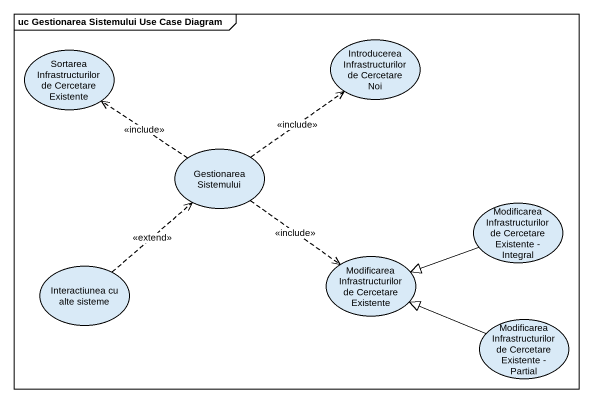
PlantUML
@startuml
mainframe uc Gestionarea Sistemului Use Case Diagram
usecase "Introducerea Infrastructurilor de Cercetare Noi" as Introducerea
usecase "Sortarea Infrastructurilor de Cercetare Existente" as Sortarea_Infrastructurilor
usecase "Gestionarea Sistemului" as Gestionarea_Sistemului
usecase "Modificarea Infrastructurilor de Cercetare Existente - Integral" as Modificarea
usecase "Interactiunea cu alte sisteme" as Interactiunea_cu_alte
usecase "Modificarea Infrastructurilor de Cercetare Existente" as Modificarea_2
usecase "Modificarea Infrastructurilor de Cercetare Existente - Partial" as Modificarea_3
Gestionarea_Sistemului .up.> Introducerea : <<include>>
Gestionarea_Sistemului .up.> Sortarea_Infrastructurilor : <<include>>
Gestionarea_Sistemului ..> Modificarea_2 : <<include>>
Modificarea -left-|> Modificarea_2
Interactiunea_cu_alte .up.> Gestionarea_Sistemului : <<extend>>
Modificarea_3 -left-|> Modificarea_2
@enduml
